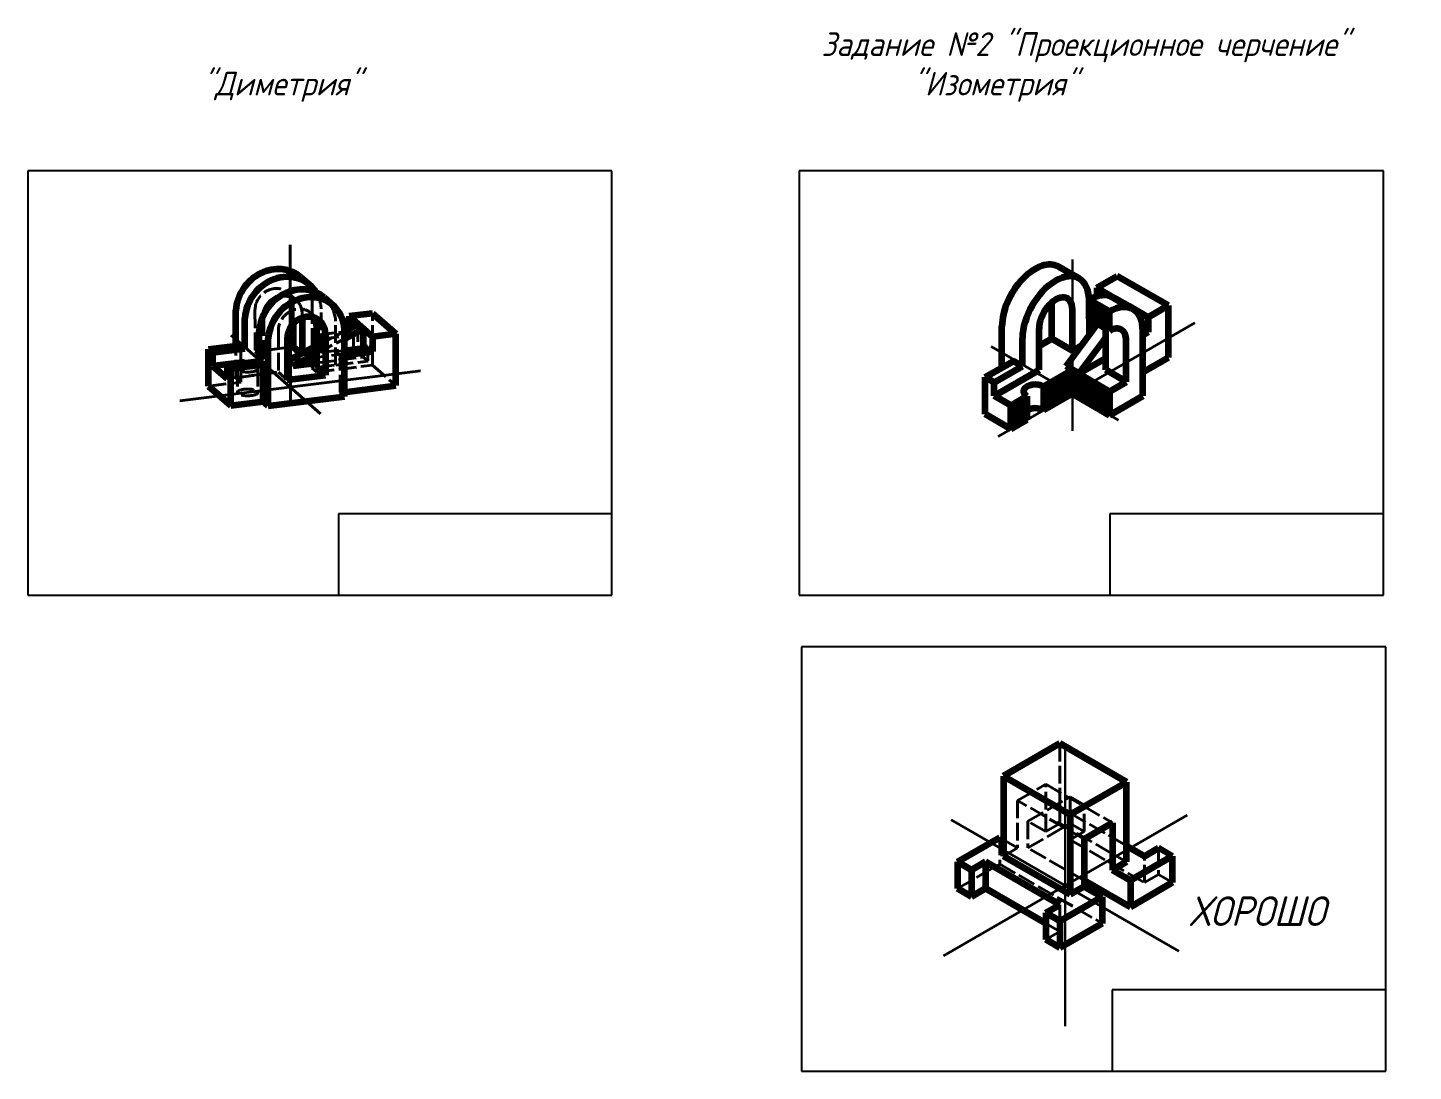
# Model space of a CAD drawing. Header units: millimetres. Extents: x 39 to 2970, y -284 to 427.
# Drawn here: x 1115 to 2052, y -278 to 427 of the extents above; entities that cross this region are included whole.
import ezdxf

# ---------------------------------------------------------------- set-up
doc = ezdxf.new("R2010")
doc.units = ezdxf.units.MM
doc.header["$MEASUREMENT"] = 0
doc.linetypes.add('ACAD_ISO02W100', pattern=[15, 12, -3])
for name, color, linetype, lineweight in [('аннотации', 1, 'Continuous', 40), ('основной', 7, 'Continuous', 90), ('Основные', 7, 'Continuous', 80), ('ПРОВЕРКА', 6, 'Continuous', 106), ('Тонкие', 1, 'Continuous', 30), ('штриховой', 3, 'ACAD_ISO02W100', 40)]:
    doc.layers.add(name, color=color, linetype=linetype, lineweight=lineweight)
doc.styles.add('GOST', font='isocpeur.ttf', dxfattribs={"width": 0.9, "oblique": 15})

msp = doc.modelspace()

# ---------------------------------------------------------------- hatches: boundary and pattern name
at = {"layer": 'Тонкие', "transparency": 33554687}
h = msp.add_hatch(dxfattribs=at)
h.set_pattern_fill('ANSI31', color=5, scale=10, angle=75)
h.paths.add_polyline_path([(1846.22, 181.61), (1834.97, 188.11), (1821.11, 180.11), (1825.44, 177.61), (1832.37, 173.61), (1846.22, 165.61)])
h.paths.add_polyline_path([(1834.97, 188.11), (1821.11, 196.11), (1821.11, 180.11)])
h.paths.add_polyline_path([(1846.22, 235.61), (1832.37, 243.61), (1832.37, 230.61), (1846.22, 222.61)])
h = msp.add_hatch(dxfattribs=at)
h.set_pattern_fill('ANSI31', color=5, scale=10, angle=15)
h.paths.add_polyline_path([(1821.11, 196.11), (1807.25, 188.11), (1821.11, 180.11), (1821.11, 185.11)])
h.paths.add_polyline_path([(1821.11, 180.11), (1807.25, 188.11), (1801.62, 184.86), (1801.62, 168.86)])
h.paths.add_polyline_path([(1790.36, 178.36), (1779.54, 172.11), (1779.54, 156.11), (1790.36, 162.36)])

# ---------------------------------------------------------------- linework, layer by layer
at = {"layer": 'Defpoints'}
for p, q in [((1114.83, 330.76), (1114.83, 43.76)), ((1509.83, 330.76), (1114.83, 330.76)), ((1509.83, 43.76), (1509.83, 330.76)), ((1636.48, 330.76), (1636.48, 43.76)), ((2031.48, 330.76), (1636.48, 330.76)), ((2031.48, 43.76), (2031.48, 330.76)), ((1509.83, 98.76), (1324.83, 98.76)), ((1324.83, 98.76), (1324.83, 43.76)), ((2031.48, 98.76), (1846.48, 98.76)), ((1846.48, 98.76), (1846.48, 43.76)), ((1114.83, 43.76), (1509.83, 43.76)), ((1636.48, 43.76), (2031.48, 43.76)), ((1637.99, 8.97), (1637.99, -278.03)), ((2032.99, 8.97), (1637.99, 8.97)), ((2032.99, -278.03), (2032.99, 8.97)), ((2032.99, -223.03), (1847.99, -223.03)), ((1847.99, -223.03), (1847.99, -278.03)), ((1637.99, -278.03), (2032.99, -278.03))]:
    msp.add_line(p, q, dxfattribs=at)
at = {"layer": 'аннотации'}
for p, q in [((1292.6, 173.63), (1292.31, 280.75)), ((1903.78, 227.84), (1770.95, 151.14)), ((1312.86, 166.53), (1252.31, 219.51)), ((1335.05, 219.74), (1335.05, 219.74)), ((1316.23, 214.38), (1316.23, 214.38)), ((1766.08, 211.88), (1852.17, 162.17)), ((1217.58, 175.17), (1380.39, 195.52)), ((1898.77, -104.78), (1734.05, -199.88)), ((1739.17, -108.1), (1893.03, -196.93))]:
    msp.add_line(p, q, dxfattribs=at)
at = {"layer": 'основной'}
for p, q in [((1825.71, 257.89), (1811.85, 265.89)), ((1299.55, 258.8), (1305.57, 253.53)), ((1837.56, 251.61), (1851.42, 259.61)), ((1886.06, 239.61), (1851.42, 259.61)), ((1315.35, 244.97), (1321.37, 239.7)), ((1832.37, 230.61), (1832.37, 243.61)), ((1846.22, 235.61), (1832.37, 243.61)), ((1832.37, 243.61), (1832.37, 219.61)), ((1837.56, 251.61), (1837.56, 245.86)), ((1837.56, 251.61), (1850.55, 244.11)), ((1862.08, 237.08), (1848.23, 245.08)), ((1850.36, 243.85), (1850.55, 244.11)), ((1859.21, 239.11), (1850.55, 244.11)), ((1255.6, 212.44), (1255.6, 236.4)), ((1347.92, 234.36), (1332.04, 232.38)), ((1347.92, 234.36), (1363.72, 220.53)), ((1807.25, 217.11), (1807.25, 241.78)), ((1821.11, 209.11), (1821.11, 237.11)), ((1846.22, 222.61), (1846.22, 235.61)), ((1859.02, 238.85), (1859.21, 239.11)), ((1872.2, 231.61), (1859.21, 239.11)), ((1886.06, 239.61), (1872.2, 231.61)), ((1886.06, 204.61), (1886.06, 239.61)), ((1261.62, 210.56), (1261.62, 231.13)), ((1294.31, 227.32), (1294.3, 211.67)), ((1300.34, 231.32), (1300.32, 207.34)), ((1310.13, 225.84), (1310.11, 197.84)), ((1329.03, 222.37), (1338.06, 227.11)), ((1332.04, 232.38), (1332.04, 223.95)), ((1332.04, 232.38), (1347.85, 218.55)), ((1341.82, 223.82), (1338.06, 227.11)), ((1773.48, 197.61), (1773.48, 225.61)), ((1816.78, 198.61), (1838.08, 227.31)), ((1846.22, 222.61), (1832.37, 230.61)), ((1832.37, 224.61), (1837.56, 227.61)), ((1872.2, 231.61), (1872.2, 221.61)), ((1271.41, 202), (1271.41, 222.57)), ((1277.43, 171.73), (1277.43, 217.3)), ((1290.31, 217.34), (1290.33, 189.35)), ((1316.15, 220.57), (1316.13, 192.57)), ((1329.03, 217.11), (1341.82, 223.82)), ((1329.03, 178.18), (1329.03, 223.52)), ((1341.82, 210.8), (1341.82, 223.82)), ((1363.72, 220.53), (1347.85, 218.55)), ((1347.85, 218.55), (1347.85, 208.55)), ((1363.72, 185.53), (1363.72, 220.53)), ((1787.33, 198.61), (1787.33, 217.61)), ((1798.59, 196.11), (1798.59, 224.11)), ((1807.25, 217.11), (1798.59, 212.11)), ((1821.11, 209.11), (1807.25, 217.11)), ((1825.44, 193.61), (1843.63, 218.11)), ((1843.63, 196.11), (1843.63, 224.11)), ((1857.48, 188.11), (1857.48, 216.11)), ((1872.2, 221.61), (1868.72, 223.62)), ((1868.74, 178.61), (1868.74, 223.21)), ((1872.2, 221.61), (1868.74, 219.61)), ((1237.16, 210.14), (1258.99, 212.87)), ((1237.16, 185.14), (1237.16, 210.14)), ((1239.79, 207.83), (1237.16, 210.14)), ((1239.79, 207.83), (1261.62, 210.56)), ((1239.79, 207.83), (1239.79, 198.83)), ((1258.99, 212.87), (1261.62, 210.56)), ((1294.3, 211.67), (1290.31, 211.17)), ((1290.43, 202.15), (1310.21, 212.52)), ((1294.2, 198.86), (1310.11, 207.2)), ((1294.3, 211.67), (1299.65, 206.98)), ((1329.03, 209.2), (1344.84, 211.18)), ((1329.03, 206.19), (1347.85, 208.55)), ((1347.85, 208.55), (1344.84, 211.18)), ((1821.11, 209.11), (1827.17, 212.61)), ((1239.79, 198.83), (1261.62, 201.56)), ((1239.79, 198.83), (1249.58, 190.27)), ((1249.58, 199.27), (1271.41, 202)), ((1252.21, 196.97), (1249.58, 199.27)), ((1249.58, 199.27), (1249.58, 190.27)), ((1252.21, 196.97), (1274.04, 199.7)), ((1252.21, 171.97), (1252.21, 196.97)), ((1274.04, 199.7), (1271.41, 202)), ((1274.04, 174.7), (1274.04, 199.7)), ((1294.2, 198.86), (1290.43, 202.15)), ((1294.2, 198.86), (1310.11, 200.85)), ((1316.13, 192.57), (1310.11, 197.84)), ((1762.22, 191.11), (1781.27, 202.11)), ((1768.28, 187.61), (1787.33, 198.61)), ((1787.33, 198.61), (1781.27, 202.11)), ((1825.44, 193.61), (1816.78, 198.61)), ((1825.44, 193.61), (1843.63, 204.11)), ((1868.74, 194.61), (1886.06, 204.61)), ((1290.33, 189.35), (1316.13, 192.57)), ((1762.22, 166.11), (1762.22, 191.11)), ((1768.28, 187.61), (1762.22, 191.11)), ((1768.28, 178.61), (1798.59, 196.11)), ((1768.28, 178.61), (1768.28, 187.61)), ((1801.62, 184.86), (1821.11, 196.11)), ((1821.11, 196.11), (1846.22, 181.61)), ((1821.11, 180.11), (1821.11, 196.11)), ((1857.48, 188.11), (1843.63, 196.11)), ((1846.22, 181.61), (1857.48, 188.11)), ((1237.16, 185.14), (1252.21, 171.97)), ((1277.43, 171.73), (1329.03, 178.18)), ((1329.03, 181.19), (1363.72, 185.53)), ((1779.54, 172.11), (1768.28, 178.61)), ((1779.54, 172.11), (1790.36, 178.36)), ((1790.36, 178.36), (1790.36, 162.36)), ((1801.62, 184.86), (1801.62, 168.86)), ((1821.11, 180.11), (1801.62, 168.86)), ((1821.11, 180.11), (1816.78, 177.61)), ((1821.11, 180.11), (1821.11, 185.11)), ((1821.11, 180.11), (1846.22, 165.61)), ((1821.11, 180.11), (1832.37, 173.61)), ((1821.11, 180.11), (1825.44, 177.61)), ((1846.22, 181.61), (1846.22, 165.61)), ((1846.22, 165.61), (1868.74, 178.61)), ((1252.21, 171.97), (1274.04, 174.7)), ((1277.43, 171.73), (1274.04, 174.7)), ((1779.54, 156.11), (1779.54, 172.11)), ((1779.54, 156.11), (1762.22, 166.11)), ((1790.36, 162.36), (1779.54, 156.11)), ((1812.63, -56.51), (1774.53, -78.51)), ((1857.67, -82.51), (1812.63, -56.51)), ((1774.53, -78.51), (1819.56, -104.51)), ((1774.53, -78.51), (1774.53, -132.51)), ((1819.56, -104.51), (1857.67, -82.51)), ((1857.67, -136.51), (1857.67, -82.51)), ((1819.56, -104.51), (1819.56, -158.51)), ((1848.14, -110.01), (1829.09, -121.01)), ((1848.14, -110.01), (1848.14, -142.01)), ((1743.35, -136.51), (1771.93, -120.01)), ((1771.93, -120.01), (1774.53, -121.51)), ((1829.09, -121.01), (1829.09, -153.01)), ((1857.67, -125.51), (1869.79, -132.51)), ((1869.79, -132.51), (1879.32, -127.01)), ((1752.88, -142.01), (1743.35, -136.51)), ((1743.35, -136.51), (1743.35, -154.51)), ((1762.4, -136.51), (1752.88, -142.01)), ((1812.63, -165.51), (1762.4, -136.51)), ((1762.4, -136.51), (1762.4, -154.51)), ((1819.56, -158.51), (1774.53, -132.51)), ((1857.67, -136.51), (1848.14, -142.01)), ((1888.84, -132.51), (1860.26, -149.01)), ((1888.84, -150.51), (1888.84, -132.51)), ((1752.88, -142.01), (1752.88, -160.01)), ((1860.26, -167.01), (1829.09, -149.01)), ((1860.26, -149.01), (1848.14, -142.01)), ((1860.26, -149.01), (1848.14, -142.01)), ((1860.26, -149.01), (1860.26, -167.01)), ((1752.88, -160.01), (1743.35, -154.51)), ((1762.4, -154.51), (1752.88, -160.01)), ((1803.11, -178.01), (1762.4, -154.51)), ((1829.09, -153.01), (1819.56, -158.51)), ((1829.09, -153.01), (1841.21, -160.01)), ((1888.84, -150.51), (1860.26, -167.01)), ((1803.11, -171.01), (1812.63, -165.51)), ((1841.21, -160.01), (1812.63, -176.51)), ((1841.21, -160.01), (1841.21, -178.01)), ((1812.63, -176.51), (1803.11, -171.01)), ((1803.11, -171.01), (1803.11, -189.01)), ((1812.63, -176.51), (1812.63, -194.51)), ((1841.21, -178.01), (1812.63, -194.51)), ((1812.63, -194.51), (1803.11, -189.01))]:
    msp.add_line(p, q, dxfattribs=at)
for centre, major_axis, ratio, start_param, end_param in [((1281.4, 238.06), (-18.15, -20.74), 0.886792, 9.424778, 11.718631), ((1795.99, 238.42), (15.86, 27.47), 0.581967, 6.283185, 8.636094), ((1809.85, 230.42), (15.86, 27.47), 0.581967, 5.509079, 8.636094), ((1287.42, 232.79), (-18.15, -20.74), 0.886792, 9.155581, 11.718631), ((1297.21, 224.23), (-18.15, -20.74), 0.886792, 9.424778, 11.718631), ((1287.42, 232.79), (-9.07, -10.37), 0.886792, 4.213438, 5.21134), ((1303.23, 218.96), (-18.15, -20.74), 0.886792, 8.688335, 11.718631), ((1809.85, 230.61), (7.93, 13.74), 0.581967, 5.478531, 8.650671), ((1832.37, 217.61), (15.86, 27.47), 0.581967, 6.283185, 7.064601), ((1846.22, 209.61), (15.86, 27.47), 0.581967, 5.509079, 7.064601), ((1303.23, 218.96), (-9.07, -10.37), 0.886792, 2.354038, 5.495631), ((1297.21, 224.23), (-9.07, -10.37), 0.886792, 2.354038, 2.808114), ((1846.22, 209.61), (7.93, 13.74), 0.581967, 5.478531, 7.064687), ((1795.99, 181.61), (7.93, 0), 0.581967, 7.064601, 10.206194), ((1795.99, 165.61), (7.93, 0), 0.581967, 7.064601, 8.64336)]:
    msp.add_ellipse(centre, major_axis=major_axis, ratio=ratio, start_param=start_param, end_param=end_param, dxfattribs=at)
at = {"layer": 'Основные'}
msp.add_line((1888.84, -132.51), (1879.32, -127.01), dxfattribs=at)
at = {"layer": 'Тонкие'}
for p, q in [((1821.11, 154.91), (1821.11, 270.85)), ((1816.1, -247.51), (1816.1, -57.51))]:
    msp.add_line(p, q, dxfattribs=at)
at = {"layer": 'штриховой'}
for p, q in [((1290.48, 248.43), (1296.5, 243.16)), ((1268.48, 236.44), (1268.5, 208.44)), ((1294.32, 239.67), (1294.31, 227.32)), ((1300.34, 234.4), (1300.34, 231.32)), ((1312.3, 229.33), (1306.28, 234.6)), ((1307.2, 231.84), (1307.2, 242.61)), ((1313.22, 207.92), (1313.22, 237.34)), ((1347.92, 199.36), (1347.92, 234.36)), ((1274.5, 231.17), (1274.52, 203.18)), ((1307.2, 197.28), (1307.2, 231.84)), ((1323, 199.36), (1323, 229.02)), ((1338.06, 227.11), (1338.06, 208.11)), ((1284.33, 222.62), (1284.31, 194.61)), ((1310.11, 207.2), (1329.03, 217.11)), ((1310.21, 219.65), (1332.04, 222.38)), ((1310.21, 212.52), (1329.03, 222.37)), ((1310.21, 194.65), (1310.21, 219.65)), ((1310.21, 219.65), (1313.22, 217.01)), ((1313.22, 217.01), (1335.05, 219.74)), ((1332.04, 223.95), (1332.04, 222.38)), ((1335.05, 219.74), (1332.04, 222.38)), ((1335.05, 219.74), (1335.09, 210.65)), ((1255.6, 190.83), (1255.6, 212.44)), ((1258.99, 212.87), (1258.99, 187.87)), ((1290.31, 211.17), (1268.5, 208.44)), ((1268.5, 208.44), (1271.41, 205.9)), ((1290.43, 202.15), (1338.06, 208.11)), ((1299.65, 206.98), (1300.32, 206.4)), ((1300.32, 206.4), (1313.26, 207.92)), ((1300.32, 207.34), (1300.32, 206.4)), ((1313.26, 207.92), (1335.09, 210.65)), ((1323, 208.45), (1329.03, 209.2)), ((1323, 208.45), (1326.02, 205.82)), ((1326.02, 205.82), (1329.03, 206.19)), ((1341.82, 210.8), (1341.82, 204.82)), ((1344.84, 211.18), (1344.87, 202.09)), ((1256.65, 196.91), (1256.65, 180.91)), ((1261.62, 201.56), (1274.52, 203.18)), ((1270.43, 196.91), (1270.43, 180.91)), ((1271.41, 205.9), (1274.52, 203.18)), ((1274.52, 203.18), (1274.52, 203.18)), ((1307.2, 197.28), (1310.21, 194.65)), ((1310.11, 200.85), (1341.82, 204.82)), ((1310.11, 197.84), (1323.04, 199.36)), ((1310.21, 194.65), (1347.92, 199.36)), ((1323.04, 199.36), (1344.87, 202.09)), ((1326.02, 180.82), (1326.02, 205.82)), ((1341.82, 204.82), (1344.87, 202.09)), ((1347.92, 199.36), (1363.72, 185.53)), ((1237.16, 185.14), (1258.99, 187.87)), ((1249.58, 190.27), (1271.41, 193)), ((1255.6, 190.83), (1284.31, 194.61)), ((1255.6, 190.83), (1258.99, 187.87)), ((1271.41, 193), (1284.31, 194.61)), ((1290.33, 189.35), (1284.31, 194.61)), ((1329.03, 181.19), (1326.02, 180.82)), ((1329.03, 178.18), (1326.02, 180.82)), ((1812.63, -56.51), (1812.63, -110.51)), ((1784.05, -95.01), (1803.11, -84.01)), ((1803.11, -116.01), (1803.11, -84.01)), ((1803.11, -84.01), (1848.14, -110.01)), ((1790.98, -109.01), (1819.56, -92.51)), ((1829.09, -98.01), (1819.56, -92.51)), ((1819.56, -92.51), (1819.56, -110.51)), ((1829.09, -121.01), (1784.05, -95.01)), ((1784.05, -95.01), (1784.05, -127.01)), ((1829.09, -98.01), (1819.56, -103.51)), ((1829.09, -116.01), (1829.09, -98.01)), ((1790.98, -109.01), (1790.98, -127.01)), ((1803.11, -116.01), (1790.98, -109.01)), ((1790.98, -127.01), (1819.56, -110.51)), ((1812.63, -110.51), (1803.11, -116.01)), ((1810.9, -109.51), (1857.67, -136.51)), ((1819.56, -103.51), (1848.14, -120.01)), ((1819.56, -121.51), (1819.56, -103.51)), ((1819.56, -110.51), (1829.09, -116.01)), ((1771.93, -120.01), (1771.93, -138.01)), ((1774.53, -121.51), (1784.05, -127.01)), ((1829.09, -116.01), (1819.56, -121.51)), ((1819.56, -121.51), (1869.79, -150.51)), ((1848.14, -120.01), (1857.67, -125.51)), ((1774.53, -132.51), (1784.05, -127.01)), ((1829.09, -149.01), (1790.98, -127.01)), ((1879.32, -127.01), (1879.32, -145.01)), ((1743.35, -154.51), (1771.93, -138.01)), ((1771.93, -138.01), (1841.21, -178.01)), ((1869.79, -150.51), (1869.79, -132.51)), ((1879.32, -145.01), (1869.79, -150.51)), ((1888.84, -150.51), (1879.32, -145.01)), ((1812.63, -165.51), (1812.63, -183.51)), ((1812.63, -183.51), (1803.11, -178.01)), ((1803.11, -189.01), (1812.63, -183.51))]:
    msp.add_line(p, q, dxfattribs=at)
for centre, major_axis, start_param, end_param in [((1281.4, 238.06), (-18.15, -20.74), 9.260372, 9.424778), ((1281.4, 238.06), (-18.15, -20.74), 8.688335, 9.260372), ((1281.4, 238.06), (-9.07, -10.37), 2.354038, 5.495631), ((1287.42, 232.79), (-9.07, -10.37), 2.354038, 4.213438), ((1287.42, 232.79), (-18.15, -20.74), 8.980702, 9.155581), ((1287.42, 232.79), (-18.15, -20.74), 8.688335, 8.980702), ((1297.21, 224.23), (-18.15, -20.74), 9.260372, 9.424778), ((1287.42, 232.79), (-9.07, -10.37), 5.21134, 5.495631), ((1297.21, 224.23), (-9.07, -10.37), 2.808114, 5.495631), ((1297.21, 224.23), (-18.15, -20.74), 8.697376, 9.260372)]:
    msp.add_ellipse(centre, major_axis=major_axis, ratio=0.886792, start_param=start_param, end_param=end_param, dxfattribs=at)
for centre in [(1263.54, 196.91), (1263.54, 180.91)]:
    msp.add_ellipse(centre, major_axis=(6.89, 0), ratio=0.330189, dxfattribs=at)

# ---------------------------------------------------------------- texts
at = {"layer": 'Defpoints', "insert": (1137.18, 424.35), "char_height": 16, "width": 1384.9779, "attachment_point": 1, "style": 'GOST'}
msp.add_mtext('\\pxqc,t42;Задание №2 "Проекционное черчение"\\P\\pq*,t6,36,65;^I"Диметрия"^I"Изометрия"^I"Виды. Разрезы. Сечение"', dxfattribs=at)
at = {"layer": 'ПРОВЕРКА', "insert": (1900.21, -159.78), "char_height": 20, "width": 125.3109, "attachment_point": 1, "style": 'GOST'}
msp.add_mtext('ХОРОШО', dxfattribs=at)

doc.saveas('drawing.dxf')
